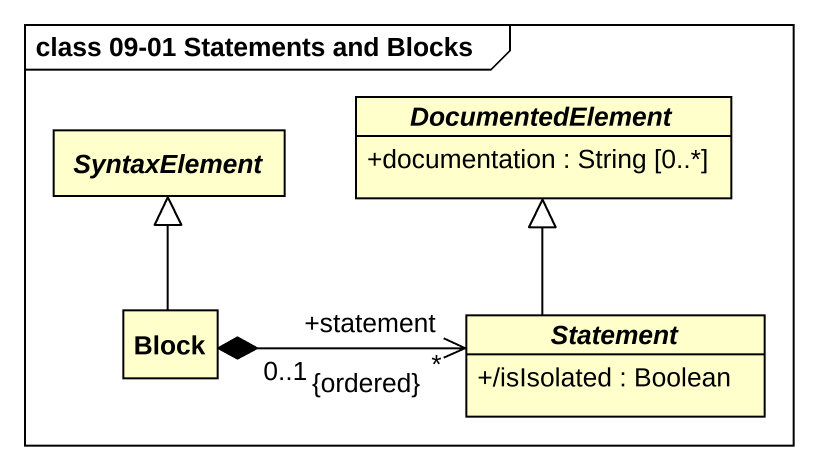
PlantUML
@startuml
mainframe class 09-01 Statements and Blocks
hide circle
hide empty members
skinparam classAttributeIconSize 0
abstract class SyntaxElement
abstract class DocumentedElement {
  +documentation : String [0..*]
}
class Block
abstract class Statement {
  +/isIsolated : Boolean
}
Block -up-|> SyntaxElement
Block "0..1" *-right-> "+statement\n*\n{ordered}" Statement
Statement -up-|> DocumentedElement
@enduml
